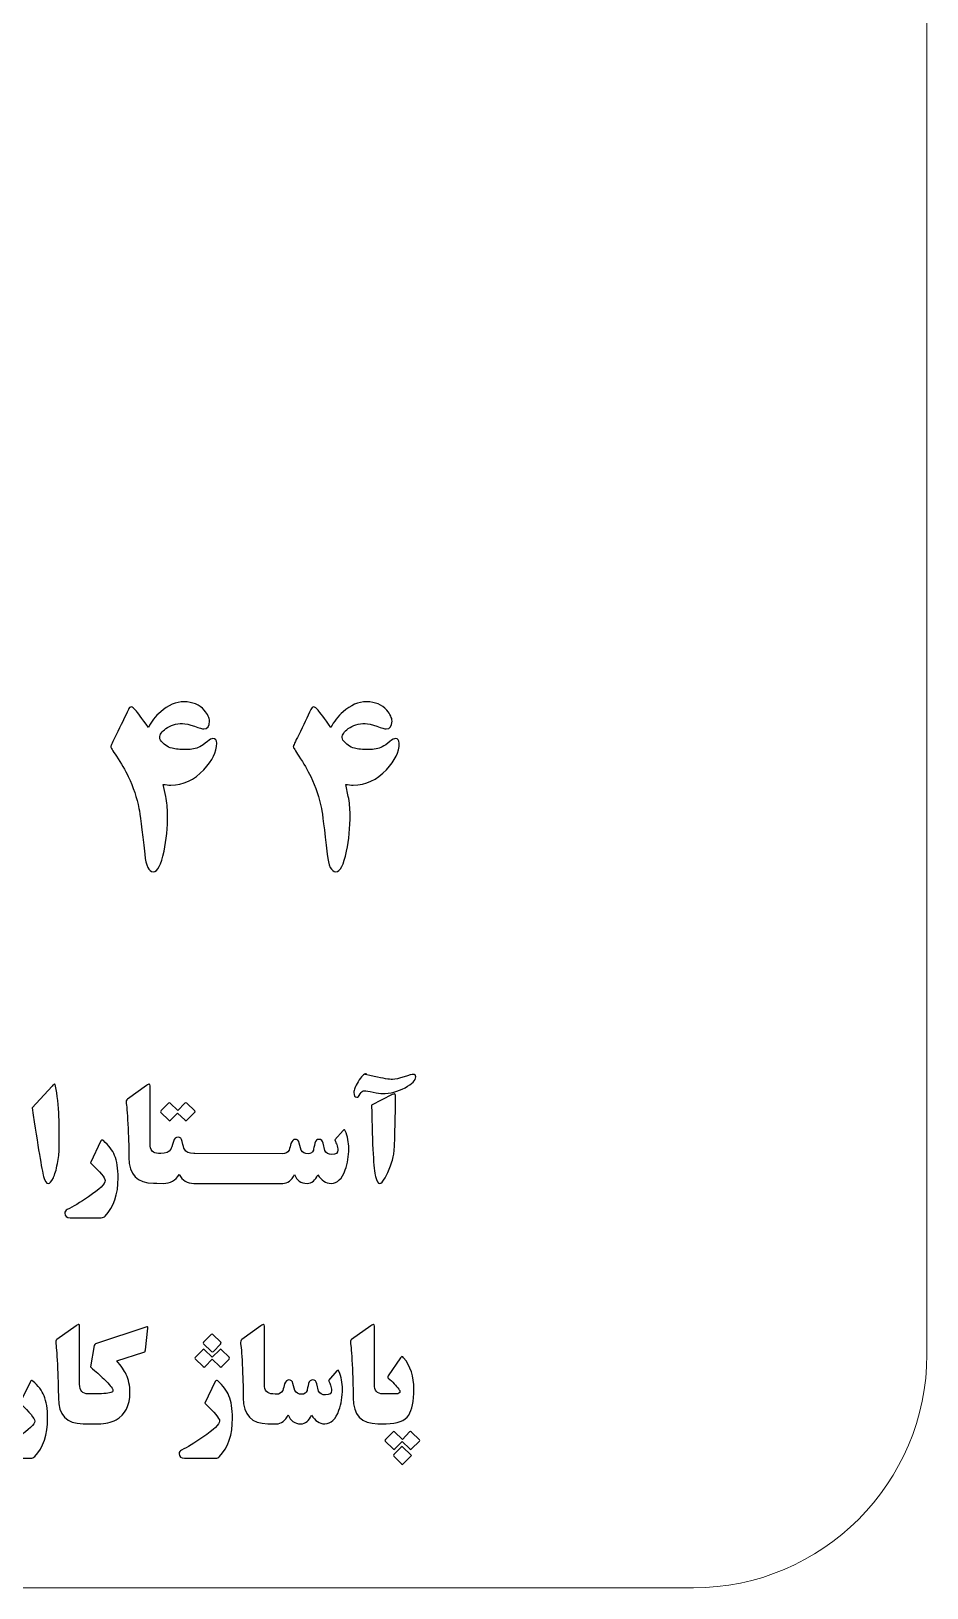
# Model space of a CAD drawing. Header units: millimetres. Extents: x -20 to 20, y -19.5 to 20.5.
# Drawn here: x 8.5 to 20.02, y -19.53 to 0.47 of the extents above; entities that cross this region are included whole.
import ezdxf

# ---------------------------------------------------------------- set-up
doc = ezdxf.new("R2010")
doc.units = ezdxf.units.MM
doc.header["$MEASUREMENT"] = 0
doc.layers.add('Layer 1', color=7, linetype='Continuous')

msp = doc.modelspace()

# ---------------------------------------------------------------- linework, layer by layer
at = {"layer": 'Layer 1', "color": 250, "lineweight": 18}
msp.add_open_spline([(17.0177, 20.4697), (17.0177, 20.4697), (-16.9823, 20.4697), (-16.9823, 20.4697), (-18.6346, 20.4697), (-19.9823, 19.122), (-19.9823, 17.4697), (-19.9823, 17.4697), (-19.9823, -16.5303), (-19.9823, -16.5303), (-19.9823, -18.1826), (-18.6346, -19.5303), (-16.9823, -19.5303), (-16.9823, -19.5303), (17.0177, -19.5303), (17.0177, -19.5303), (18.67, -19.5303), (20.0177, -18.1826), (20.0177, -16.5303), (20.0177, -16.5303), (20.0177, 17.4697), (20.0177, 17.4697), (20.0177, 19.122), (18.67, 20.4697), (17.0177, 20.4697)], degree=3, knots=[0, 0, 0, 0, 0.125, 0.125, 0.125, 0.25, 0.25, 0.25, 0.375, 0.375, 0.375, 0.5, 0.5, 0.5, 0.625, 0.625, 0.625, 0.75, 0.75, 0.75, 0.875, 0.875, 0.875, 1, 1, 1, 1], dxfattribs=at)
at = {"layer": 'Layer 1', "color": 250}
for points, knots in [([(10.8879, -8.6799), (10.8879, -8.7896), (10.8332, -8.9021), (10.7235, -9.0186), (10.6, -9.1501), (10.4578, -9.2161), (10.297, -9.2161), (10.2649, -9.2161), (10.2331, -9.2133), (10.2007, -9.2073), (10.2007, -9.2073), (10.2331, -9.3622), (10.2331, -9.3622), (10.2486, -9.437), (10.2564, -9.5139), (10.2564, -9.5932), (10.2564, -9.7619), (10.2412, -9.9203), (10.2105, -10.0677), (10.1746, -10.2423), (10.1284, -10.3295), (10.0719, -10.3295), (10.0151, -10.3295), (9.9788, -10.255), (9.9622, -10.1058), (9.9259, -9.7788), (9.9012, -9.5823), (9.8881, -9.5163), (9.8609, -9.378), (9.8151, -9.2419), (9.7509, -9.1075), (9.7114, -9.0253), (9.6606, -8.9371), (9.5978, -8.8443), (9.5498, -8.7734), (9.5262, -8.7328), (9.5262, -8.7229), (9.5262, -8.7141), (9.5491, -8.6633), (9.5953, -8.5709), (9.6563, -8.4502), (9.7085, -8.3412), (9.7519, -8.2449), (9.7622, -8.2234), (9.7742, -8.2128), (9.7879, -8.2128), (9.8045, -8.2128), (9.8228, -8.2266), (9.8437, -8.2548), (9.8708, -8.2844), (9.9259, -8.3582), (10.0091, -8.476), (10.0469, -8.4008), (10.0998, -8.3335), (10.1675, -8.2735), (10.2624, -8.1892), (10.3626, -8.1472), (10.4691, -8.1472), (10.5792, -8.1472), (10.6656, -8.1835), (10.7284, -8.2559), (10.7729, -8.307), (10.7951, -8.3536), (10.7951, -8.3956), (10.7951, -8.4615), (10.7704, -8.4947), (10.721, -8.4947), (10.7037, -8.4947), (10.6635, -8.483), (10.6007, -8.4605), (10.5376, -8.4375), (10.4868, -8.4262), (10.449, -8.4262), (10.3644, -8.4262), (10.2924, -8.4481), (10.2331, -8.4908), (10.1809, -8.5275), (10.1552, -8.5666), (10.1552, -8.6069), (10.1552, -8.6185), (10.1583, -8.6284), (10.1647, -8.6379), (10.2028, -8.6912), (10.2525, -8.7268), (10.3143, -8.7441), (10.3555, -8.7557), (10.4169, -8.761), (10.4984, -8.761), (10.5626, -8.761), (10.6201, -8.749), (10.6706, -8.7243), (10.6967, -8.7113), (10.7298, -8.6884), (10.769, -8.6566), (10.7997, -8.6316), (10.8226, -8.6192), (10.8381, -8.6192), (10.8713, -8.6192), (10.8879, -8.6397), (10.8879, -8.6799)], [0, 0, 0, 0, 0.030303, 0.030303, 0.030303, 0.0606061, 0.0606061, 0.0606061, 0.0909091, 0.0909091, 0.0909091, 0.1212121, 0.1212121, 0.1212121, 0.1515152, 0.1515152, 0.1515152, 0.1818182, 0.1818182, 0.1818182, 0.2121212, 0.2121212, 0.2121212, 0.2424242, 0.2424242, 0.2424242, 0.2727273, 0.2727273, 0.2727273, 0.3030303, 0.3030303, 0.3030303, 0.3333333, 0.3333333, 0.3333333, 0.3636364, 0.3636364, 0.3636364, 0.3939394, 0.3939394, 0.3939394, 0.4242424, 0.4242424, 0.4242424, 0.4545455, 0.4545455, 0.4545455, 0.4848485, 0.4848485, 0.4848485, 0.5151515, 0.5151515, 0.5151515, 0.5454545, 0.5454545, 0.5454545, 0.5757576, 0.5757576, 0.5757576, 0.6060606, 0.6060606, 0.6060606, 0.6363636, 0.6363636, 0.6363636, 0.6666667, 0.6666667, 0.6666667, 0.6969697, 0.6969697, 0.6969697, 0.7272727, 0.7272727, 0.7272727, 0.7575758, 0.7575758, 0.7575758, 0.7878788, 0.7878788, 0.7878788, 0.8181818, 0.8181818, 0.8181818, 0.8484848, 0.8484848, 0.8484848, 0.8787879, 0.8787879, 0.8787879, 0.9090909, 0.9090909, 0.9090909, 0.9393939, 0.9393939, 0.9393939, 0.969697, 0.969697, 0.969697, 1, 1, 1, 1]), ([(13.2343, -8.6799), (13.2343, -8.7896), (13.1796, -8.9021), (13.0699, -9.0186), (12.9464, -9.1501), (12.8043, -9.2161), (12.6434, -9.2161), (12.6113, -9.2161), (12.5796, -9.2133), (12.5471, -9.2073), (12.5471, -9.2073), (12.5796, -9.3622), (12.5796, -9.3622), (12.5951, -9.437), (12.6028, -9.5139), (12.6028, -9.5932), (12.6028, -9.7619), (12.5877, -9.9203), (12.557, -10.0677), (12.521, -10.2423), (12.4748, -10.3295), (12.4183, -10.3295), (12.3615, -10.3295), (12.3252, -10.255), (12.3086, -10.1058), (12.2723, -9.7788), (12.2476, -9.5823), (12.2345, -9.5163), (12.2074, -9.378), (12.1615, -9.2419), (12.0973, -9.1075), (12.0578, -9.0253), (12.007, -8.9371), (11.9442, -8.8443), (11.8962, -8.7734), (11.8726, -8.7328), (11.8726, -8.7229), (11.8726, -8.7141), (11.8955, -8.6633), (11.9417, -8.5709), (12.0028, -8.4502), (12.055, -8.3412), (12.0984, -8.2449), (12.1086, -8.2234), (12.1206, -8.2128), (12.1344, -8.2128), (12.1509, -8.2128), (12.1693, -8.2266), (12.1901, -8.2548), (12.2173, -8.2844), (12.2723, -8.3582), (12.3555, -8.476), (12.3933, -8.4008), (12.4462, -8.3335), (12.5139, -8.2735), (12.6088, -8.1892), (12.709, -8.1472), (12.8156, -8.1472), (12.9256, -8.1472), (13.0121, -8.1835), (13.0749, -8.2559), (13.1193, -8.307), (13.1415, -8.3536), (13.1415, -8.3956), (13.1415, -8.4615), (13.1168, -8.4947), (13.0674, -8.4947), (13.0502, -8.4947), (13.0099, -8.483), (12.9472, -8.4605), (12.884, -8.4375), (12.8332, -8.4262), (12.7955, -8.4262), (12.7108, -8.4262), (12.6388, -8.4481), (12.5796, -8.4908), (12.5273, -8.5275), (12.5016, -8.5666), (12.5016, -8.6069), (12.5016, -8.6185), (12.5048, -8.6284), (12.5111, -8.6379), (12.5492, -8.6912), (12.599, -8.7268), (12.6607, -8.7441), (12.702, -8.7557), (12.7634, -8.761), (12.8448, -8.761), (12.9091, -8.761), (12.9666, -8.749), (13.017, -8.7243), (13.0431, -8.7113), (13.0763, -8.6884), (13.1154, -8.6566), (13.1461, -8.6316), (13.169, -8.6192), (13.1846, -8.6192), (13.2177, -8.6192), (13.2343, -8.6397), (13.2343, -8.6799)], [0, 0, 0, 0, 0.030303, 0.030303, 0.030303, 0.0606061, 0.0606061, 0.0606061, 0.0909091, 0.0909091, 0.0909091, 0.1212121, 0.1212121, 0.1212121, 0.1515152, 0.1515152, 0.1515152, 0.1818182, 0.1818182, 0.1818182, 0.2121212, 0.2121212, 0.2121212, 0.2424242, 0.2424242, 0.2424242, 0.2727273, 0.2727273, 0.2727273, 0.3030303, 0.3030303, 0.3030303, 0.3333333, 0.3333333, 0.3333333, 0.3636364, 0.3636364, 0.3636364, 0.3939394, 0.3939394, 0.3939394, 0.4242424, 0.4242424, 0.4242424, 0.4545455, 0.4545455, 0.4545455, 0.4848485, 0.4848485, 0.4848485, 0.5151515, 0.5151515, 0.5151515, 0.5454545, 0.5454545, 0.5454545, 0.5757576, 0.5757576, 0.5757576, 0.6060606, 0.6060606, 0.6060606, 0.6363636, 0.6363636, 0.6363636, 0.6666667, 0.6666667, 0.6666667, 0.6969697, 0.6969697, 0.6969697, 0.7272727, 0.7272727, 0.7272727, 0.7575758, 0.7575758, 0.7575758, 0.7878788, 0.7878788, 0.7878788, 0.8181818, 0.8181818, 0.8181818, 0.8484848, 0.8484848, 0.8484848, 0.8787879, 0.8787879, 0.8787879, 0.9090909, 0.9090909, 0.9090909, 0.9393939, 0.9393939, 0.9393939, 0.969697, 0.969697, 0.969697, 1, 1, 1, 1]), ([(13.4468, -12.9641), (13.4468, -13.0082), (13.4009, -13.0547), (13.3095, -13.1041), (13.2139, -13.1553), (13.1173, -13.181), (13.0188, -13.181), (12.9917, -13.181), (12.9518, -13.1747), (12.8996, -13.162), (12.8467, -13.1493), (12.8075, -13.1429), (12.7818, -13.1429), (12.7666, -13.1429), (12.7504, -13.1567), (12.7334, -13.1849), (12.7165, -13.2128), (12.702, -13.2269), (12.69, -13.2269), (12.6636, -13.2269), (12.6505, -13.2061), (12.6505, -13.1641), (12.6505, -13.1359), (12.6689, -13.0904), (12.7063, -13.0276), (12.7468, -12.9588), (12.7828, -12.9242), (12.8128, -12.9242), (12.7962, -12.9242), (12.7874, -12.9256), (12.7874, -12.9277), (12.7874, -12.9337), (12.8283, -12.9447), (12.9105, -12.9609), (13.0291, -12.9856), (13.1081, -12.9979), (13.1487, -12.9979), (13.1839, -12.9979), (13.2337, -12.9873), (13.2975, -12.9655), (13.3607, -12.944), (13.3998, -12.933), (13.4147, -12.933), (13.4358, -12.933), (13.4468, -12.9432), (13.4468, -12.9641)], [0, 0, 0, 0, 0.0666667, 0.0666667, 0.0666667, 0.1333333, 0.1333333, 0.1333333, 0.2, 0.2, 0.2, 0.2666667, 0.2666667, 0.2666667, 0.3333333, 0.3333333, 0.3333333, 0.4, 0.4, 0.4, 0.4666667, 0.4666667, 0.4666667, 0.5333333, 0.5333333, 0.5333333, 0.6, 0.6, 0.6, 0.6666667, 0.6666667, 0.6666667, 0.7333333, 0.7333333, 0.7333333, 0.8, 0.8, 0.8, 0.8666667, 0.8666667, 0.8666667, 0.9333333, 0.9333333, 0.9333333, 1, 1, 1, 1]), ([(8.8632, -13.8909), (8.8632, -13.941), (8.8558, -14.0035), (8.8403, -14.08), (8.8247, -14.1605), (8.8071, -14.2211), (8.7877, -14.2621), (8.7641, -14.3118), (8.7415, -14.3369), (8.721, -14.3369), (8.6981, -14.3369), (8.679, -14.3065), (8.6625, -14.2462), (8.6392, -14.1608), (8.5901, -13.867), (8.515, -13.3643), (8.515, -13.3643), (8.7708, -13.0856), (8.7708, -13.0856), (8.7866, -13.0679), (8.7972, -13.0591), (8.8029, -13.0591), (8.8074, -13.0591), (8.8117, -13.0669), (8.8149, -13.0827), (8.8399, -13.1949), (8.8551, -13.3293), (8.8604, -13.4853), (8.8621, -13.5325), (8.8632, -13.668), (8.8632, -13.8909)], [0, 0, 0, 0, 0.1, 0.1, 0.1, 0.2, 0.2, 0.2, 0.3, 0.3, 0.3, 0.4, 0.4, 0.4, 0.5, 0.5, 0.5, 0.6, 0.6, 0.6, 0.7, 0.7, 0.7, 0.8, 0.8, 0.8, 0.9, 0.9, 0.9, 1, 1, 1, 1]), ([(12.586, -13.8851), (12.586, -13.9849), (12.5712, -14.0767), (12.5412, -14.1596), (12.4992, -14.2753), (12.4382, -14.3335), (12.3581, -14.3335), (12.2903, -14.3335), (12.2343, -14.2964), (12.1895, -14.2231), (12.1566, -14.2964), (12.1108, -14.3335), (12.0522, -14.3335), (11.9704, -14.3335), (11.9153, -14.295), (11.8871, -14.2188), (11.8526, -14.295), (11.8021, -14.3335), (11.7365, -14.3335), (11.7365, -14.3335), (11.6702, -14.3334), (11.6702, -14.3334), (11.6702, -14.3334), (10.6576, -14.3334), (10.6576, -14.3334), (10.6576, -14.3334), (10.6077, -14.3334), (10.6077, -14.3334), (10.6077, -14.3334), (10.5923, -14.3334), (10.5923, -14.3334), (10.5108, -14.3334), (10.448, -14.2953), (10.4036, -14.2195), (10.3595, -14.2953), (10.2925, -14.3334), (10.2025, -14.3334), (10.2025, -14.3334), (10.1196, -14.3325), (10.1196, -14.3325), (10.1196, -14.3325), (10.0765, -14.3316), (10.0765, -14.3316), (9.8648, -14.3316), (9.7586, -14.2211), (9.7586, -13.9996), (9.7586, -13.9051), (9.7555, -13.7809), (9.7488, -13.6274), (9.7414, -13.4655), (9.7336, -13.3579), (9.7255, -13.3057), (9.7216, -13.2799), (9.7262, -13.2609), (9.7392, -13.25), (9.7392, -13.25), (9.9855, -13.076), (9.9855, -13.076), (10.0028, -13.064), (10.0141, -13.0584), (10.0204, -13.0584), (10.0282, -13.0584), (10.0313, -13.0651), (10.0313, -13.0785), (10.0313, -13.0785), (10.0313, -13.8246), (10.0313, -13.8246), (10.0313, -13.9075), (10.068, -13.9488), (10.1407, -13.9488), (10.1407, -13.9488), (10.1704, -13.9489), (10.1704, -13.9489), (10.2332, -13.9489), (10.2755, -13.9305), (10.2992, -13.8942), (10.3048, -13.8857), (10.3165, -13.8526), (10.333, -13.7947), (10.344, -13.7584), (10.3634, -13.7404), (10.3919, -13.7404), (10.4188, -13.7404), (10.436, -13.7584), (10.4442, -13.7947), (10.4565, -13.8504), (10.4657, -13.8833), (10.472, -13.8942), (10.4935, -13.9305), (10.5338, -13.9489), (10.5923, -13.9489), (10.5923, -13.9489), (10.6077, -13.9483), (10.6077, -13.9483), (10.6077, -13.9483), (11.7298, -13.9535), (11.7298, -13.9535), (11.7735, -13.9535), (11.801, -13.9377), (11.8176, -13.9059), (11.8261, -13.8777), (11.8342, -13.8498), (11.8423, -13.8219), (11.8571, -13.7863), (11.8751, -13.7683), (11.8974, -13.7683), (11.9238, -13.7683), (11.9415, -13.7842), (11.9496, -13.8163), (11.9496, -13.8163), (11.9746, -13.9059), (11.9746, -13.9059), (11.9901, -13.9377), (12.0201, -13.9535), (12.0642, -13.9535), (12.0967, -13.9535), (12.1189, -13.9377), (12.1302, -13.9056), (12.1337, -13.8893), (12.1401, -13.8593), (12.1499, -13.8167), (12.1577, -13.7842), (12.1764, -13.7683), (12.2057, -13.7683), (12.2314, -13.7683), (12.2484, -13.7849), (12.2561, -13.8188), (12.2561, -13.8188), (12.2784, -13.9119), (12.2784, -13.9119), (12.2942, -13.9454), (12.3239, -13.9624), (12.3676, -13.9624), (12.4198, -13.9624), (12.4463, -13.9433), (12.4463, -13.9056), (12.4463, -13.8823), (12.4413, -13.8593), (12.4318, -13.8357), (12.4269, -13.823), (12.4177, -13.8029), (12.4054, -13.775), (12.4054, -13.775), (12.5151, -13.6547), (12.5151, -13.6547), (12.5267, -13.6417), (12.5352, -13.6427), (12.5412, -13.6572), (12.5712, -13.7323), (12.586, -13.8082), (12.586, -13.8851)], [0, 0, 0, 0, 0.02, 0.02, 0.02, 0.04, 0.04, 0.04, 0.06, 0.06, 0.06, 0.08, 0.08, 0.08, 0.1, 0.1, 0.1, 0.12, 0.12, 0.12, 0.14, 0.14, 0.14, 0.16, 0.16, 0.16, 0.18, 0.18, 0.18, 0.2, 0.2, 0.2, 0.22, 0.22, 0.22, 0.24, 0.24, 0.24, 0.26, 0.26, 0.26, 0.28, 0.28, 0.28, 0.3, 0.3, 0.3, 0.32, 0.32, 0.32, 0.34, 0.34, 0.34, 0.36, 0.36, 0.36, 0.38, 0.38, 0.38, 0.4, 0.4, 0.4, 0.42, 0.42, 0.42, 0.44, 0.44, 0.44, 0.46, 0.46, 0.46, 0.48, 0.48, 0.48, 0.5, 0.5, 0.5, 0.52, 0.52, 0.52, 0.54, 0.54, 0.54, 0.56, 0.56, 0.56, 0.58, 0.58, 0.58, 0.6, 0.6, 0.6, 0.62, 0.62, 0.62, 0.64, 0.64, 0.64, 0.66, 0.66, 0.66, 0.68, 0.68, 0.68, 0.7, 0.7, 0.7, 0.72, 0.72, 0.72, 0.74, 0.74, 0.74, 0.76, 0.76, 0.76, 0.78, 0.78, 0.78, 0.8, 0.8, 0.8, 0.82, 0.82, 0.82, 0.84, 0.84, 0.84, 0.86, 0.86, 0.86, 0.88, 0.88, 0.88, 0.9, 0.9, 0.9, 0.92, 0.92, 0.92, 0.94, 0.94, 0.94, 0.96, 0.96, 0.96, 0.98, 0.98, 0.98, 1, 1, 1, 1]), ([(13.1875, -13.2202), (13.1875, -13.3077), (13.1853, -13.4301), (13.1815, -13.5878), (13.1765, -13.7843), (13.1716, -13.9021), (13.167, -13.9409), (13.1621, -13.9839), (13.1476, -14.039), (13.1229, -14.1064), (13.1, -14.1706), (13.077, -14.2228), (13.0534, -14.2619), (13.0248, -14.3106), (13.0015, -14.335), (12.9832, -14.335), (12.9624, -14.335), (12.944, -14.3053), (12.9285, -14.2461), (12.9049, -14.1596), (12.8887, -13.8548), (12.8791, -13.3309), (12.8791, -13.3309), (13.1427, -13.1937), (13.1427, -13.1937), (13.1568, -13.1863), (13.167, -13.1828), (13.1741, -13.1828), (13.1829, -13.1828), (13.1875, -13.1951), (13.1875, -13.2202)], [0, 0, 0, 0, 0.1, 0.1, 0.1, 0.2, 0.2, 0.2, 0.3, 0.3, 0.3, 0.4, 0.4, 0.4, 0.5, 0.5, 0.5, 0.6, 0.6, 0.6, 0.7, 0.7, 0.7, 0.8, 0.8, 0.8, 0.9, 0.9, 0.9, 1, 1, 1, 1]), ([(10.605, -13.4031), (10.6121, -13.4095), (10.6117, -13.4162), (10.6043, -13.4236), (10.6043, -13.4236), (10.5045, -13.5234), (10.5045, -13.5234), (10.4967, -13.5308), (10.4897, -13.5308), (10.4819, -13.5234), (10.4819, -13.5234), (10.3859, -13.4306), (10.3859, -13.4306), (10.3859, -13.4306), (10.2932, -13.5231), (10.2932, -13.5231), (10.2861, -13.5305), (10.2787, -13.5305), (10.2716, -13.5234), (10.2716, -13.5234), (10.1708, -13.425), (10.1708, -13.425), (10.1626, -13.4169), (10.1637, -13.4084), (10.1729, -13.3985), (10.1729, -13.3985), (10.2664, -13.3051), (10.2664, -13.3051), (10.2745, -13.2962), (10.2833, -13.2962), (10.2914, -13.3051), (10.2914, -13.3051), (10.3867, -13.3957), (10.3867, -13.3957), (10.3867, -13.3957), (10.4763, -13.3051), (10.4763, -13.3051), (10.4847, -13.2962), (10.4935, -13.2962), (10.5017, -13.3051), (10.5017, -13.3051), (10.605, -13.4031), (10.605, -13.4031)], [0, 0, 0, 0, 0.0714286, 0.0714286, 0.0714286, 0.1428571, 0.1428571, 0.1428571, 0.2142857, 0.2142857, 0.2142857, 0.2857143, 0.2857143, 0.2857143, 0.3571429, 0.3571429, 0.3571429, 0.4285714, 0.4285714, 0.4285714, 0.5, 0.5, 0.5, 0.5714286, 0.5714286, 0.5714286, 0.6428571, 0.6428571, 0.6428571, 0.7142857, 0.7142857, 0.7142857, 0.7857143, 0.7857143, 0.7857143, 0.8571429, 0.8571429, 0.8571429, 0.9285714, 0.9285714, 0.9285714, 1, 1, 1, 1]), ([(9.6208, -14.262), (9.6208, -14.4729), (9.5654, -14.6366), (9.4546, -14.7544), (9.4416, -14.7682), (9.4243, -14.7746), (9.4031, -14.7746), (9.4031, -14.7746), (9.0055, -14.7746), (9.0055, -14.7746), (8.9586, -14.7746), (8.9353, -14.7551), (8.9353, -14.717), (8.9353, -14.6959), (8.9452, -14.6807), (8.965, -14.6712), (9.0397, -14.6359), (9.1315, -14.5802), (9.2412, -14.505), (9.3834, -14.408), (9.4546, -14.3389), (9.4546, -14.2979), (9.4546, -14.2637), (9.3911, -14.1875), (9.2638, -14.069), (9.2638, -14.069), (9.3996, -13.7892), (9.3996, -13.7892), (9.4077, -13.7734), (9.4179, -13.7716), (9.431, -13.7836), (9.4998, -13.8453), (9.5477, -13.9088), (9.5749, -13.9734), (9.6053, -14.0461), (9.6208, -14.1424), (9.6208, -14.262)], [0, 0, 0, 0, 0.0833333, 0.0833333, 0.0833333, 0.1666667, 0.1666667, 0.1666667, 0.25, 0.25, 0.25, 0.3333333, 0.3333333, 0.3333333, 0.4166667, 0.4166667, 0.4166667, 0.5, 0.5, 0.5, 0.5833333, 0.5833333, 0.5833333, 0.6666667, 0.6666667, 0.6666667, 0.75, 0.75, 0.75, 0.8333333, 0.8333333, 0.8333333, 0.9166667, 0.9166667, 0.9166667, 1, 1, 1, 1]), ([(10.0011, -16.194), (10.0011, -16.194), (9.9715, -16.472), (9.9715, -16.472), (9.9701, -16.4836), (9.969, -16.4907), (9.9679, -16.4924), (9.9655, -16.496), (9.9602, -16.4995), (9.9507, -16.5023), (9.9507, -16.5023), (9.6021, -16.6117), (9.6021, -16.6117), (9.6589, -16.6794), (9.6998, -16.738), (9.7235, -16.787), (9.7563, -16.8554), (9.7725, -16.9324), (9.7725, -17.0177), (9.7725, -17.1874), (9.7129, -17.3049), (9.5936, -17.3709), (9.5309, -17.4054), (9.4554, -17.4224), (9.3665, -17.4224), (9.3665, -17.4224), (9.2126, -17.4216), (9.2126, -17.4216), (9.2126, -17.4216), (9.1701, -17.4208), (9.1701, -17.4208), (8.9584, -17.4208), (8.8522, -17.3104), (8.8522, -17.0888), (8.8522, -16.9943), (8.849, -16.8701), (8.8423, -16.7166), (8.8349, -16.5547), (8.8272, -16.4471), (8.8191, -16.3949), (8.8152, -16.3691), (8.8198, -16.3501), (8.8328, -16.3392), (8.8328, -16.3392), (9.079, -16.1652), (9.079, -16.1652), (9.0963, -16.1532), (9.1076, -16.1476), (9.114, -16.1476), (9.1217, -16.1476), (9.1249, -16.1543), (9.1249, -16.1677), (9.1249, -16.1677), (9.1249, -16.9138), (9.1249, -16.9138), (9.1249, -16.9967), (9.1616, -17.038), (9.2343, -17.038), (9.2343, -17.038), (9.2614, -17.0381), (9.2614, -17.0381), (9.2614, -17.0381), (9.292, -17.0382), (9.292, -17.0382), (9.4084, -17.0382), (9.4868, -17.0325), (9.5277, -17.022), (9.545, -17.0174), (9.5538, -17.0078), (9.5538, -16.993), (9.5538, -16.9842), (9.5506, -16.9754), (9.5436, -16.9659), (9.5136, -16.9221), (9.4712, -16.8759), (9.4158, -16.8258), (9.3883, -16.8011), (9.3379, -16.756), (9.2659, -16.6911), (9.2659, -16.6911), (9.3132, -16.418), (9.3132, -16.418), (9.3157, -16.4057), (9.3213, -16.3975), (9.3312, -16.394), (9.3312, -16.394), (9.9877, -16.1771), (9.9877, -16.1771), (9.993, -16.1753), (9.9962, -16.1746), (9.9986, -16.1746), (10.0015, -16.1746), (10.0022, -16.1809), (10.0011, -16.194)], [0, 0, 0, 0, 0.0322581, 0.0322581, 0.0322581, 0.0645161, 0.0645161, 0.0645161, 0.0967742, 0.0967742, 0.0967742, 0.1290323, 0.1290323, 0.1290323, 0.1612903, 0.1612903, 0.1612903, 0.1935484, 0.1935484, 0.1935484, 0.2258065, 0.2258065, 0.2258065, 0.2580645, 0.2580645, 0.2580645, 0.2903226, 0.2903226, 0.2903226, 0.3225806, 0.3225806, 0.3225806, 0.3548387, 0.3548387, 0.3548387, 0.3870968, 0.3870968, 0.3870968, 0.4193548, 0.4193548, 0.4193548, 0.4516129, 0.4516129, 0.4516129, 0.483871, 0.483871, 0.483871, 0.516129, 0.516129, 0.516129, 0.5483871, 0.5483871, 0.5483871, 0.5806452, 0.5806452, 0.5806452, 0.6129032, 0.6129032, 0.6129032, 0.6451613, 0.6451613, 0.6451613, 0.6774194, 0.6774194, 0.6774194, 0.7096774, 0.7096774, 0.7096774, 0.7419355, 0.7419355, 0.7419355, 0.7741935, 0.7741935, 0.7741935, 0.8064516, 0.8064516, 0.8064516, 0.8387097, 0.8387097, 0.8387097, 0.8709677, 0.8709677, 0.8709677, 0.9032258, 0.9032258, 0.9032258, 0.9354839, 0.9354839, 0.9354839, 0.9677419, 0.9677419, 0.9677419, 1, 1, 1, 1]), ([(12.5047, -16.9743), (12.5047, -17.0741), (12.4898, -17.1659), (12.4599, -17.2488), (12.4179, -17.3645), (12.3568, -17.4227), (12.2768, -17.4227), (12.209, -17.4227), (12.1529, -17.3856), (12.1081, -17.3123), (12.0753, -17.3856), (12.0295, -17.4227), (11.9709, -17.4227), (11.8891, -17.4227), (11.834, -17.3842), (11.8058, -17.308), (11.7712, -17.3842), (11.7208, -17.4227), (11.6552, -17.4227), (11.6552, -17.4227), (11.5889, -17.4217), (11.5889, -17.4217), (11.5889, -17.4217), (11.5465, -17.4208), (11.5465, -17.4208), (11.3349, -17.4208), (11.2287, -17.3104), (11.2287, -17.0888), (11.2287, -16.9943), (11.2255, -16.8701), (11.2188, -16.7166), (11.2114, -16.5547), (11.2036, -16.4471), (11.1955, -16.3949), (11.1916, -16.3691), (11.1962, -16.3501), (11.2093, -16.3392), (11.2093, -16.3392), (11.4555, -16.1652), (11.4555, -16.1652), (11.4728, -16.1532), (11.4841, -16.1476), (11.4904, -16.1476), (11.4982, -16.1476), (11.5014, -16.1543), (11.5014, -16.1677), (11.5014, -16.1677), (11.5014, -16.9138), (11.5014, -16.9138), (11.5014, -16.9967), (11.5381, -17.038), (11.6107, -17.038), (11.6107, -17.038), (11.6379, -17.0403), (11.6379, -17.0403), (11.6379, -17.0403), (11.6534, -17.0427), (11.6534, -17.0427), (11.6922, -17.0427), (11.7197, -17.0269), (11.7363, -16.9951), (11.7448, -16.9669), (11.7529, -16.939), (11.761, -16.9111), (11.7758, -16.8755), (11.7938, -16.8575), (11.816, -16.8575), (11.8425, -16.8575), (11.8601, -16.8734), (11.8683, -16.9055), (11.8683, -16.9055), (11.8933, -16.9951), (11.8933, -16.9951), (11.9088, -17.0269), (11.9388, -17.0427), (11.9829, -17.0427), (12.0154, -17.0427), (12.0376, -17.0269), (12.0489, -16.9948), (12.0524, -16.9785), (12.0588, -16.9485), (12.0686, -16.9059), (12.0764, -16.8734), (12.0951, -16.8575), (12.1244, -16.8575), (12.1501, -16.8575), (12.1671, -16.8741), (12.1748, -16.908), (12.1748, -16.908), (12.197, -17.0011), (12.197, -17.0011), (12.2129, -17.0346), (12.2425, -17.0516), (12.2863, -17.0516), (12.3385, -17.0516), (12.365, -17.0325), (12.365, -16.9948), (12.365, -16.9715), (12.36, -16.9485), (12.3505, -16.9249), (12.3456, -16.9122), (12.3364, -16.8921), (12.324, -16.8642), (12.324, -16.8642), (12.4338, -16.7439), (12.4338, -16.7439), (12.4454, -16.7309), (12.4539, -16.7319), (12.4599, -16.7464), (12.4898, -16.8215), (12.5047, -16.8974), (12.5047, -16.9743)], [0, 0, 0, 0, 0.027027, 0.027027, 0.027027, 0.0540541, 0.0540541, 0.0540541, 0.0810811, 0.0810811, 0.0810811, 0.1081081, 0.1081081, 0.1081081, 0.1351351, 0.1351351, 0.1351351, 0.1621622, 0.1621622, 0.1621622, 0.1891892, 0.1891892, 0.1891892, 0.2162162, 0.2162162, 0.2162162, 0.2432432, 0.2432432, 0.2432432, 0.2702703, 0.2702703, 0.2702703, 0.2972973, 0.2972973, 0.2972973, 0.3243243, 0.3243243, 0.3243243, 0.3513514, 0.3513514, 0.3513514, 0.3783784, 0.3783784, 0.3783784, 0.4054054, 0.4054054, 0.4054054, 0.4324324, 0.4324324, 0.4324324, 0.4594595, 0.4594595, 0.4594595, 0.4864865, 0.4864865, 0.4864865, 0.5135135, 0.5135135, 0.5135135, 0.5405405, 0.5405405, 0.5405405, 0.5675676, 0.5675676, 0.5675676, 0.5945946, 0.5945946, 0.5945946, 0.6216216, 0.6216216, 0.6216216, 0.6486486, 0.6486486, 0.6486486, 0.6756757, 0.6756757, 0.6756757, 0.7027027, 0.7027027, 0.7027027, 0.7297297, 0.7297297, 0.7297297, 0.7567568, 0.7567568, 0.7567568, 0.7837838, 0.7837838, 0.7837838, 0.8108108, 0.8108108, 0.8108108, 0.8378378, 0.8378378, 0.8378378, 0.8648649, 0.8648649, 0.8648649, 0.8918919, 0.8918919, 0.8918919, 0.9189189, 0.9189189, 0.9189189, 0.9459459, 0.9459459, 0.9459459, 0.972973, 0.972973, 0.972973, 1, 1, 1, 1]), ([(13.423, -16.9773), (13.423, -17.1346), (13.4008, -17.2454), (13.3563, -17.31), (13.3041, -17.3851), (13.2081, -17.4225), (13.0684, -17.4225), (13.0684, -17.4225), (13.0021, -17.4216), (13.0021, -17.4216), (13.0021, -17.4216), (12.9597, -17.4208), (12.9597, -17.4208), (12.748, -17.4208), (12.6418, -17.3104), (12.6418, -17.0888), (12.6418, -16.9943), (12.6386, -16.8701), (12.6319, -16.7166), (12.6245, -16.5547), (12.6168, -16.4471), (12.6087, -16.3949), (12.6048, -16.3691), (12.6094, -16.3501), (12.6224, -16.3392), (12.6224, -16.3392), (12.8687, -16.1652), (12.8687, -16.1652), (12.8859, -16.1532), (12.8972, -16.1476), (12.9036, -16.1476), (12.9113, -16.1476), (12.9145, -16.1543), (12.9145, -16.1677), (12.9145, -16.1677), (12.9145, -16.9138), (12.9145, -16.9138), (12.9145, -16.9954), (12.9501, -17.0367), (13.0222, -17.038), (13.0222, -17.038), (13.051, -17.038), (13.051, -17.038), (13.051, -17.038), (13.1933, -17.038), (13.1933, -17.038), (13.2268, -17.038), (13.2438, -17.0284), (13.2438, -17.0098), (13.2438, -17.0002), (13.2388, -16.9893), (13.2293, -16.9766), (13.194, -16.9314), (13.1489, -16.8845), (13.0935, -16.8351), (13.085, -16.8274), (13.085, -16.8168), (13.0935, -16.8044), (13.0935, -16.8044), (13.2512, -16.5755), (13.2512, -16.5755), (13.2596, -16.5631), (13.2656, -16.5568), (13.2699, -16.5568), (13.2748, -16.5568), (13.2819, -16.5624), (13.2907, -16.5737), (13.3789, -16.682), (13.423, -16.8168), (13.423, -16.9773)], [0, 0, 0, 0, 0.0434783, 0.0434783, 0.0434783, 0.0869565, 0.0869565, 0.0869565, 0.1304348, 0.1304348, 0.1304348, 0.173913, 0.173913, 0.173913, 0.2173913, 0.2173913, 0.2173913, 0.2608696, 0.2608696, 0.2608696, 0.3043478, 0.3043478, 0.3043478, 0.3478261, 0.3478261, 0.3478261, 0.3913043, 0.3913043, 0.3913043, 0.4347826, 0.4347826, 0.4347826, 0.4782609, 0.4782609, 0.4782609, 0.5217391, 0.5217391, 0.5217391, 0.5652174, 0.5652174, 0.5652174, 0.6086957, 0.6086957, 0.6086957, 0.6521739, 0.6521739, 0.6521739, 0.6956522, 0.6956522, 0.6956522, 0.7391304, 0.7391304, 0.7391304, 0.7826087, 0.7826087, 0.7826087, 0.826087, 0.826087, 0.826087, 0.8695652, 0.8695652, 0.8695652, 0.9130435, 0.9130435, 0.9130435, 0.9565217, 0.9565217, 0.9565217, 1, 1, 1, 1]), ([(10.718, -16.3945), (10.7117, -16.3885), (10.712, -16.3822), (10.7187, -16.3751), (10.7187, -16.3751), (10.8186, -16.277), (10.8186, -16.277), (10.826, -16.2696), (10.8327, -16.2696), (10.839, -16.277), (10.839, -16.277), (10.9399, -16.3744), (10.9399, -16.3744), (10.9477, -16.3818), (10.9466, -16.3899), (10.9367, -16.3998), (10.9367, -16.3998), (10.8447, -16.4936), (10.8447, -16.4936), (10.8369, -16.5018), (10.8291, -16.5014), (10.8217, -16.4933), (10.8217, -16.4933), (10.718, -16.3945), (10.718, -16.3945)], [0, 0, 0, 0, 0.125, 0.125, 0.125, 0.25, 0.25, 0.25, 0.375, 0.375, 0.375, 0.5, 0.5, 0.5, 0.625, 0.625, 0.625, 0.75, 0.75, 0.75, 0.875, 0.875, 0.875, 1, 1, 1, 1]), ([(10.609, -16.5889), (10.603, -16.5825), (10.6034, -16.5762), (10.6101, -16.5695), (10.6101, -16.5695), (10.711, -16.4704), (10.711, -16.4704), (10.7177, -16.4633), (10.7247, -16.4633), (10.7314, -16.4704), (10.7314, -16.4704), (10.8295, -16.5667), (10.8295, -16.5667), (10.8295, -16.5667), (10.9272, -16.4704), (10.9272, -16.4704), (10.9314, -16.4668), (10.9353, -16.4651), (10.9382, -16.4651), (10.9417, -16.4651), (10.9452, -16.4668), (10.948, -16.4704), (10.948, -16.4704), (11.0489, -16.5684), (11.0489, -16.5684), (11.056, -16.5755), (11.0549, -16.5829), (11.0465, -16.5921), (11.0465, -16.5921), (10.9533, -16.6877), (10.9533, -16.6877), (10.9456, -16.6958), (10.9371, -16.6958), (10.929, -16.688), (10.929, -16.688), (10.8291, -16.5933), (10.8291, -16.5933), (10.8291, -16.5933), (10.7374, -16.688), (10.7374, -16.688), (10.7293, -16.6958), (10.7215, -16.6958), (10.7131, -16.6877), (10.7131, -16.6877), (10.609, -16.5889), (10.609, -16.5889)], [0, 0, 0, 0, 0.0666667, 0.0666667, 0.0666667, 0.1333333, 0.1333333, 0.1333333, 0.2, 0.2, 0.2, 0.2666667, 0.2666667, 0.2666667, 0.3333333, 0.3333333, 0.3333333, 0.4, 0.4, 0.4, 0.4666667, 0.4666667, 0.4666667, 0.5333333, 0.5333333, 0.5333333, 0.6, 0.6, 0.6, 0.6666667, 0.6666667, 0.6666667, 0.7333333, 0.7333333, 0.7333333, 0.8, 0.8, 0.8, 0.8666667, 0.8666667, 0.8666667, 0.9333333, 0.9333333, 0.9333333, 1, 1, 1, 1]), ([(8.7143, -17.3512), (8.7143, -17.5622), (8.659, -17.7259), (8.5482, -17.8437), (8.5351, -17.8574), (8.5178, -17.8638), (8.4967, -17.8638), (8.4967, -17.8638), (8.0991, -17.8638), (8.0991, -17.8638), (8.0522, -17.8638), (8.0289, -17.8444), (8.0289, -17.8063), (8.0289, -17.7851), (8.0388, -17.77), (8.0585, -17.7604), (8.1333, -17.7251), (8.225, -17.6694), (8.3348, -17.5943), (8.4769, -17.4973), (8.5482, -17.4281), (8.5482, -17.3872), (8.5482, -17.353), (8.4847, -17.2768), (8.3573, -17.1582), (8.3573, -17.1582), (8.4932, -16.8785), (8.4932, -16.8785), (8.5013, -16.8626), (8.5115, -16.8608), (8.5246, -16.8728), (8.5933, -16.9346), (8.6413, -16.9981), (8.6685, -17.0626), (8.6988, -17.1353), (8.7143, -17.2316), (8.7143, -17.3512)], [0, 0, 0, 0, 0.0833333, 0.0833333, 0.0833333, 0.1666667, 0.1666667, 0.1666667, 0.25, 0.25, 0.25, 0.3333333, 0.3333333, 0.3333333, 0.4166667, 0.4166667, 0.4166667, 0.5, 0.5, 0.5, 0.5833333, 0.5833333, 0.5833333, 0.6666667, 0.6666667, 0.6666667, 0.75, 0.75, 0.75, 0.8333333, 0.8333333, 0.8333333, 0.9166667, 0.9166667, 0.9166667, 1, 1, 1, 1]), ([(11.0909, -17.3512), (11.0909, -17.5622), (11.0352, -17.7259), (10.9247, -17.8434), (10.9117, -17.8571), (10.8944, -17.8638), (10.8729, -17.8638), (10.8729, -17.8638), (10.4757, -17.8638), (10.4757, -17.8638), (10.4287, -17.8638), (10.4051, -17.8444), (10.4051, -17.8063), (10.4051, -17.7852), (10.4153, -17.77), (10.4347, -17.7605), (10.5095, -17.7248), (10.6016, -17.6694), (10.711, -17.5943), (10.8535, -17.4973), (10.9247, -17.4281), (10.9247, -17.3869), (10.9247, -17.353), (10.8609, -17.2768), (10.7339, -17.1583), (10.7339, -17.1583), (10.8697, -16.8785), (10.8697, -16.8785), (10.8775, -16.8626), (10.8877, -16.8609), (10.9011, -16.8725), (10.9699, -16.9346), (11.0179, -16.9981), (11.045, -17.0627), (11.0754, -17.1353), (11.0909, -17.2316), (11.0909, -17.3512)], [0, 0, 0, 0, 0.0833333, 0.0833333, 0.0833333, 0.1666667, 0.1666667, 0.1666667, 0.25, 0.25, 0.25, 0.3333333, 0.3333333, 0.3333333, 0.4166667, 0.4166667, 0.4166667, 0.5, 0.5, 0.5, 0.5833333, 0.5833333, 0.5833333, 0.6666667, 0.6666667, 0.6666667, 0.75, 0.75, 0.75, 0.8333333, 0.8333333, 0.8333333, 0.9166667, 0.9166667, 0.9166667, 1, 1, 1, 1]), ([(13.4935, -17.6268), (13.4995, -17.6331), (13.4992, -17.6395), (13.4928, -17.6462), (13.4928, -17.6462), (13.3923, -17.7453), (13.3923, -17.7453), (13.3859, -17.7523), (13.3789, -17.7523), (13.3722, -17.7453), (13.3722, -17.7453), (13.2741, -17.649), (13.2741, -17.649), (13.2741, -17.649), (13.1757, -17.7453), (13.1757, -17.7453), (13.169, -17.7523), (13.1619, -17.7523), (13.1556, -17.7453), (13.1556, -17.7453), (13.0543, -17.6472), (13.0543, -17.6472), (13.0473, -17.6398), (13.048, -17.6321), (13.0564, -17.6236), (13.0564, -17.6236), (13.1506, -17.528), (13.1506, -17.528), (13.1584, -17.5192), (13.1665, -17.5192), (13.1743, -17.5273), (13.1743, -17.5273), (13.2746, -17.6225), (13.2746, -17.6225), (13.2746, -17.6225), (13.3665, -17.5276), (13.3665, -17.5276), (13.3743, -17.5199), (13.3821, -17.5199), (13.3905, -17.528), (13.3905, -17.528), (13.4935, -17.6268), (13.4935, -17.6268)], [0, 0, 0, 0, 0.0714286, 0.0714286, 0.0714286, 0.1428571, 0.1428571, 0.1428571, 0.2142857, 0.2142857, 0.2142857, 0.2857143, 0.2857143, 0.2857143, 0.3571429, 0.3571429, 0.3571429, 0.4285714, 0.4285714, 0.4285714, 0.5, 0.5, 0.5, 0.5714286, 0.5714286, 0.5714286, 0.6428571, 0.6428571, 0.6428571, 0.7142857, 0.7142857, 0.7142857, 0.7857143, 0.7857143, 0.7857143, 0.8571429, 0.8571429, 0.8571429, 0.9285714, 0.9285714, 0.9285714, 1, 1, 1, 1]), ([(13.3849, -17.8201), (13.3919, -17.8264), (13.3919, -17.8324), (13.3849, -17.8395), (13.3849, -17.8395), (13.285, -17.9386), (13.285, -17.9386), (13.278, -17.945), (13.2716, -17.945), (13.2646, -17.9386), (13.2646, -17.9386), (13.163, -17.8395), (13.163, -17.8395), (13.1563, -17.8324), (13.1573, -17.825), (13.1669, -17.8158), (13.1669, -17.8158), (13.2582, -17.722), (13.2582, -17.722), (13.266, -17.7135), (13.2741, -17.7135), (13.2826, -17.7217), (13.2826, -17.7217), (13.3849, -17.8201), (13.3849, -17.8201)], [0, 0, 0, 0, 0.125, 0.125, 0.125, 0.25, 0.25, 0.25, 0.375, 0.375, 0.375, 0.5, 0.5, 0.5, 0.625, 0.625, 0.625, 0.75, 0.75, 0.75, 0.875, 0.875, 0.875, 1, 1, 1, 1])]:
    msp.add_open_spline(points, degree=3, knots=knots, dxfattribs=at)

doc.saveas('drawing.dxf')
